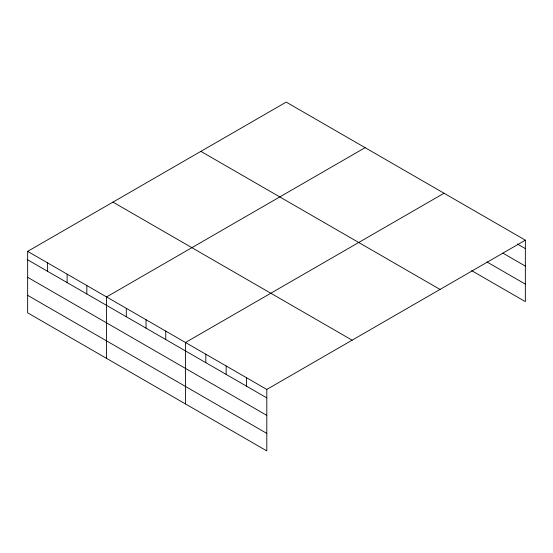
<?xml version="1.0" encoding="UTF-8"?>
<svg xmlns="http://www.w3.org/2000/svg" width="553" height="553" viewBox="0 0 553 553"><rect width="100%" height="100%" fill="white"/><g stroke="black" fill="none" stroke-linecap="round" stroke-linejoin="round"><path stroke-width="0.83" d="M266.802 415.372L266.802 389.443L27.65 251.373L27.65 312.825L266.802 450.895L266.802 415.372L27.65 277.302M471.626 270.611L525.35 301.627L525.35 240.175L286.198 102.105L27.65 251.373M365.118 147.665L106.57 296.933L106.57 358.385M444.038 193.232L185.49 342.501L185.49 403.953M266.802 389.443L525.35 240.175M517.366 243.997L525.35 248.608M502.843 253.108L525.35 266.104M486.875 261.915L525.35 284.131M200.877 151.363L440.029 289.433M112.971 202.115L352.123 340.185M27.65 259.806L266.802 397.877M27.65 295.33L266.802 433.4M246.479 377.713L246.479 386.139M226.149 365.975L226.149 374.409M205.82 354.238L205.82 362.671M165.762 331.109L165.762 339.542M146.033 319.717L146.033 328.15M126.298 308.325L126.298 316.758M86.842 285.542L86.842 293.975M67.113 274.157L67.113 282.583M47.378 262.765L47.378 271.198"/></g></svg>
